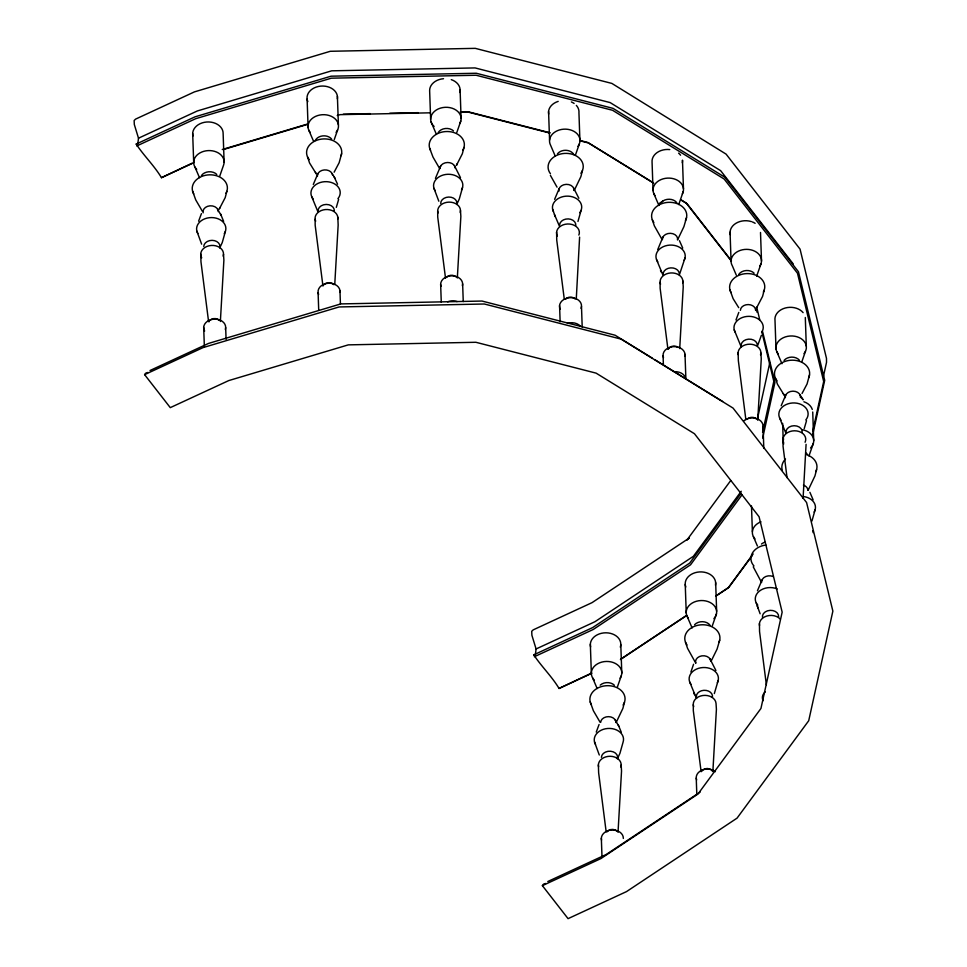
<?xml version="1.0" encoding="UTF-8"?>
<svg xmlns="http://www.w3.org/2000/svg" width="967" height="967" viewBox="0 0 967 967"><rect width="100%" height="100%" fill="white"/><g stroke="black" fill="none" stroke-linecap="round" stroke-linejoin="round"><path stroke-width="1.45" d="M806.079 444.324L803.081 498.343M220.367 321.491L223.885 260.147L223.51 254.212M334.751 284.491L338.16 225.021L337.797 217.128M457.331 277.988L460.86 216.451L460.473 210.516M576.284 298.755L579.608 237.12M618.022 832.345L621.539 771.001L621.165 765.066M679.716 348.591L683.234 286.848L682.859 280.938M712.897 771.025L716.414 709.294L716.027 703.372A11.399 8.691 -2 0 0 702.707 695.527A11.399 8.691 -2 0 0 693.714 706.659M757.741 420.258L761.259 358.914L760.884 352.979M757.56 418.312L769.865 362.432M762.576 432.37L773.818 381.336L761.754 331.463M762.673 438.075L774.918 382.509L762.649 331.802M823.292 376.985L826.531 362.287L826.483 358.358L800.06 249.135L726.096 154.128L611.857 83.416L475.268 48.35L330.303 51.287L194.452 91.877L135.598 119.11L134.135 120.524L134.316 124.513L138.499 138.196L137.785 144.035L136.19 144.071C143.636 155.53 154.285 165.683 161.465 177.686L194.319 162.48M812.764 431.064L823.691 381.518L797.485 273.238L724.15 179.028L612.546 110.274L476.115 75.245L331.318 78.182L195.624 118.723L136.77 145.957M812.8 434.364L824.706 380.297L798.44 271.739L724.924 177.299L613.03 108.364L476.248 73.25L331.089 76.188L195.044 116.826L136.19 144.071M582.46 170.494L580.865 176.671L574.265 190.414M226.834 191.357L225.214 197.606L219.243 209.053L220.041 207.458M341.617 153.668L339.139 162.734L334.123 172.199M463.979 147.468L462.335 153.777L456.412 165.442L457.113 163.822M686.522 217.684L683.911 226.653L677.516 239.973A7.627 5.814 -2 0 0 670.397 233.313A7.627 5.814 -2 0 0 662.383 239.586M624.489 702.211L622.869 708.46L616.172 722.458M764.208 290.124L762.588 296.373L756.617 307.82M719.702 640.118L717.079 649.087L711.216 660.993M809.512 374.942L807.046 384.008L802.03 393.484M816.595 469.599L814.951 475.909L808.194 490.148M225.408 231.355L222.253 242.56L219.702 247.987M581.082 210.395L577.964 221.479M685.047 257.875L679.33 274.991M718.227 680.321L714.323 693.581M462.528 187.562L459.325 198.888L456.775 204.472M815.145 509.694L811.954 521.02M338.631 199.432L336.311 207.373M806.526 420.705L804.206 428.647M761.331 335.428L757.717 345.4M313.296 184.443L317.805 173.855M657.741 249.559L662.939 237.024M690.909 672.005L693.569 664.244M781.203 405.717L785.7 395.128M198.61 221.189L201.426 213.634M435.44 178.327L440.674 165.973M554.623 199.323L559.192 188.565M596.264 732.055L599.081 724.488M735.984 319.968L738.8 312.401M757.451 590.764L762.02 580.007M334.28 139.538L337.592 130.013M678.737 204.557L683.294 191.393M801.703 362.178L805.487 351.287M712.365 625.685L716.474 613.84M219.751 176.103L223.643 164.91A15.242 11.616 -2 0 0 205.959 150.84A15.242 11.616 -2 0 0 196.712 169.358M456.823 132.443L460.775 121.105M575.462 155.01L579.318 143.974M756.629 276.272L761.029 263.689M617.405 686.957L621.31 675.776M808.956 455.977L813.392 443.237M730.714 480.551L686.969 539.997L689.253 538.039L592.046 602.646L533.18 629.88L531.717 631.294L531.898 635.283L536.081 648.966L535.367 654.804L533.772 654.84C541.23 666.287 551.891 676.441 559.047 688.456L591.901 673.25M741.23 491.26L693.375 556.315L594.947 621.721L536.081 648.966M741.097 493.23L689.689 563.096L592.638 627.595L533.772 654.84M742.1 494.729L690.547 564.801L593.218 629.493L534.352 656.726M753.148 553.958L728.139 587.96L715.616 596.276M751.915 556.001L728.913 587.259L716.354 595.612M542.39 885.663L600.845 858.611L697.969 794.052L760.944 708.46L782.158 612.147L759.071 516.741L694.451 433.724L596.107 373.141L475.885 342.282L348.301 344.868L228.732 380.587L170.277 407.639L144.603 374.652L203.058 347.6L339.127 306.95L484.322 304.001L621.128 339.127L733.046 408.074L806.587 502.538L832.865 611.12L808.714 720.729L737.059 818.13L626.519 891.598L568.064 918.65L542.39 885.663L543.575 884.128L545.678 883.475M144.603 374.652L145.812 373.117L147.903 372.464M161.465 177.686L192.07 163.242M559.047 688.456L591.03 673.37M659.385 203.421L662.758 201.112M620.911 659.035L686.219 615.641M620.415 659.542L686.8 615.423M700.144 792.058L606.249 854.465L547.793 881.517M138.499 138.196L197.353 110.951L331.705 70.821L475.063 67.92L610.141 102.587L720.645 170.675L793.242 263.943M150.018 370.506L208.461 343.454L340.807 303.916L482.013 301.051L615.06 335.211L652.205 358.092M222.253 149.51L307.192 124.139M223.208 149.583L308.388 124.139M337.253 115.508L340.142 114.65L430.4 112.813M343.297 114.179L370.288 113.635M389.798 113.236L418.288 112.668M460.292 111.809L466.287 111.689M460.485 112.208L468.004 112.051L549.292 132.926M467.786 111.664L550.283 132.842M580.671 140.638L587.912 142.5L653.003 182.606M579.765 140.747L588.48 142.983L653.752 183.198M681.082 199.903L686.183 203.046L731.378 261.102M680.635 199.758L687.029 203.699L731.439 260.739M654.768 359.664L722.627 401.486M738.728 307.675L733.107 298.658L729.94 289.846M557.028 187.151L550.404 175.378M454.417 165.623L460.497 177.674M615.254 720.004L618.868 726.362M217.599 209.15L221.213 215.508M802.078 398.211L803.093 399.83L800.096 395.007M783.27 393.642L784.213 395.165L777.468 384.262L775.425 378.182M573.576 187.936L578.858 198.271M709.838 658.636L715.918 670.494M334.183 176.937L337.556 184.226M315.375 172.368L316.318 173.891L309.561 162.988L307.53 156.896M332.201 173.722L335.198 178.557M741.109 346.682L734.231 329.892M559.434 226.193L554.478 214.565M785.7 432.72L779.607 417.937M317.792 211.447L311.712 196.652M656.533 259.591L662.842 274.833M689.713 682.037L696.022 697.28M679.438 240.65L682.738 248.06M660.485 270.615L661.44 272.331M693.665 693.049L694.608 694.765M809.887 492.288L813.114 499.794M438.813 201.196L433.965 188.311M662.069 239.514L654.369 225.891L652.302 219.739M761.621 582.533L753.233 566.819M439.574 168.439L432.998 157.077L429.699 148.362M600.156 722.349L593.387 710.745L590.221 701.933M202.502 211.495L195.733 199.891L192.566 191.079M776.743 351.541L781.965 363.713M653.644 193.182L658.938 205.512M686.824 615.628L692.118 627.958M308.836 130.267L313.477 141.085M753.402 536.649L757.403 545.992M555.155 155.88L550.574 145.207A15.242 11.616 -2 0 1 565.9 129.155A15.242 11.616 -2 0 1 577.952 146.38M431.077 121.878L436.419 134.377M736.298 275.124L732.37 265.901A15.242 11.616 -2 0 1 746.742 249.353A15.242 11.616 -2 0 1 759.796 266.13M592.65 677.988L597.147 688.528M194.996 167.134L199.492 177.674M599.286 755.009L594.512 741.979M201.632 244.155L196.857 231.125M618.155 724.646L621.31 732.261M220.5 213.792L223.655 221.407M757.294 606.007L760.122 613.803M756.267 603.021L758.055 608.122M552.592 209.174L555.227 216.681M685.482 642.185L687.549 648.337L695.853 663.302A7.627 5.814 -2 0 1 701.873 655.856A7.627 5.814 -2 0 1 710.781 661.102M756.69 307.168L759.844 320.21M756.073 307.99L757.137 312.389M787.053 477.674L783.065 446.5L783.028 440.553M766.36 684.793L759.554 631.524L759.433 623.618M667.943 349.305L660.135 288.251L660.11 282.304M701.123 771.739L693.315 710.685L693.279 704.75M564.293 299.262L556.738 240.082L556.605 232.189M445.533 278.291L437.725 217.043L437.688 211.108M322.954 286.087L315.169 225.226L315.133 219.279M745.871 419.69L738.353 360.691L738.099 352.786M606.152 831.777L598.633 772.778L598.38 764.873M208.497 320.923L200.979 261.912L200.725 254.019M812.727 412.002L813.718 440.638M805.306 317.502L806.297 346.138M782.629 423.341L783.258 441.423M776.005 349.014L775.002 320.379A15.242 11.616 -2 0 1 785.228 308.014A15.242 11.616 -2 0 1 803.106 312.643M760.509 232.467L761.513 261.102M763.048 426.35L763.809 448.446M751.492 505.934L752.386 531.548M730.061 232.213L731.052 260.848M715.653 582.605L716.656 611.229M683.476 188.795L682.472 160.159A15.242 11.616 -2 0 1 682.303 162.758M685.011 354.333L685.845 377.904M696.24 778.097L696.808 794.306M685.24 584.431L686.244 613.066M663.072 355.663L663.374 364.499M653.063 190.632L652.06 161.997A15.242 11.616 -2 0 1 669.768 149.571M620.79 644.554L621.793 673.189M579.946 141.4L578.943 112.776A15.242 11.616 -2 0 0 576.344 105.391M601.341 838.256L602.018 857.415M581.493 306.515L582.207 327.136M590.341 644.3L591.333 672.935M559.567 305.572L560.135 321.781M548.567 111.471L549.57 140.106M460.099 89.883L461.102 118.506M462.637 283.911L463.253 301.583M440.65 284.479L441.266 302.151M430.641 119.304L429.638 90.668A15.242 11.616 -2 0 1 443.515 78.714M337.398 96.229L338.402 124.864M339.961 290.547L340.42 303.807M318.095 292.614L318.711 310.298M307.107 99.093L308.11 127.729M224.126 162.335L223.135 133.7A15.242 11.616 -2 0 0 206.66 122.011A15.242 11.616 -2 0 0 192.965 136.033M225.662 327.583L226.085 339.369M203.686 327.402L204.363 346.549M192.675 133.446L193.678 162.081M590.619 646.887A15.242 11.616 -2 0 1 606.019 632.805A15.242 11.616 -2 0 1 620.306 647.141M594.379 680.212A15.242 11.616 -2 0 1 595.708 665.066A15.242 11.616 -2 0 1 615.52 663.531A15.242 11.616 -2 0 1 620.077 678.218M600.205 685.144A9.102 6.938 -2 0 1 614.42 685.265M591.405 704.774A17.587 13.405 -2 0 1 608.001 685.676A17.587 13.405 -2 0 1 623.074 705.04M600.664 722.409A7.627 5.814 -2 0 1 608.521 716.656A7.627 5.814 -2 0 1 615.906 722.542M595.503 744.348A14.65 11.181 -2 0 1 607.687 728.477A14.65 11.181 -2 0 1 623.062 742.209L619.907 753.414L617.357 758.841A8.111 6.189 -2 0 0 610.66 751.25A8.111 6.189 -2 0 0 601.401 757.33M598.585 766.819A11.399 8.691 -2 0 1 610.117 756.279A11.399 8.691 -2 0 1 620.802 767M607.058 831.85A5.766 4.4 -2 0 1 616.789 831.088M601.547 840.13A11 8.389 -2 0 1 611.434 830A11 8.389 -2 0 1 623.328 838.437M696.663 779.946A11 8.389 -2 0 1 701.861 770.191A11 8.389 -2 0 1 715.387 771.702M701.728 771.291A5.766 4.4 -2 0 1 711.337 769.877M712.087 770.663A5.766 4.4 -2 0 1 712.594 771.569M696.603 698.331A8.111 6.189 -2 0 1 703.903 690.317A8.111 6.189 -2 0 1 712.401 697.376M690.97 684.322A14.65 11.181 -2 0 1 702.9 667.544A14.65 11.181 -2 0 1 717.333 682.738M687.005 644.929A17.587 13.405 -2 0 1 700.652 624.851A17.587 13.405 -2 0 1 719.073 642.076M694.584 624.73A9.102 6.938 -2 0 1 709.971 625.129M688.141 618.01A15.242 11.616 -2 0 1 692.13 603.094A15.242 11.616 -2 0 1 711.978 603.601A15.242 11.616 -2 0 1 713.9 618.662M685.821 586.993A15.242 11.616 -2 0 1 699.54 571.932A15.242 11.616 -2 0 1 715.471 585.204M754.997 538.933A15.242 11.616 -2 0 1 760.981 521.817M761.488 544.046A9.102 6.938 -2 0 1 764.837 542.257M753.97 565.985A17.587 13.405 -2 0 1 765.876 545.001M761.706 581.288A7.627 5.814 -2 0 1 773.116 576.513M757.802 605.221A14.65 11.181 -2 0 1 759.168 591.296A14.65 11.181 -2 0 1 777.226 588.951M762.504 617.575A8.111 6.189 -2 0 1 770.228 610.346A8.111 6.189 -2 0 1 778.616 616.873M759.518 625.564A11.399 8.691 -2 0 1 766.626 616.076A11.399 8.691 -2 0 1 780.212 619.073M763.12 700.7A11 8.389 -2 0 1 765.296 691.889M812.776 530.714A11.399 8.691 -2 0 1 813.102 532.648M803.867 496.591A14.65 11.181 -2 0 1 814.105 512.087M803.42 485.12A7.627 5.814 -2 0 1 807.844 490.245M806.792 454.78A17.587 13.405 -2 0 1 815.858 471.533M782.327 470.482A17.587 13.405 -2 0 1 785.494 459.047M806.091 452.991A9.102 6.938 -2 0 1 807.203 454.285M802.767 429.807A15.242 11.616 -2 0 1 810.539 447.963M783.693 443.998A15.242 11.616 -2 0 1 783.596 438.837M803.891 401.752A15.242 11.616 -2 0 1 812.292 409.428M778.193 353.874A15.242 11.616 -2 0 1 781.3 338.849A15.242 11.616 -2 0 1 801.172 338.68A15.242 11.616 -2 0 1 803.988 353.644M784.068 360.425A9.102 6.938 -2 0 1 799.467 360.28M777.105 380.865A17.587 13.405 -2 0 1 790.22 360.28A17.587 13.405 -2 0 1 808.605 377.879M785.301 397.703A7.627 5.814 -2 0 1 792.94 391.164A7.627 5.814 -2 0 1 800.446 397.57M781.01 420.174A14.65 11.181 -2 0 1 784.007 405.729A14.65 11.181 -2 0 1 803.118 405.56A14.65 11.181 -2 0 1 805.825 419.956M786.026 432.672A8.111 6.189 -2 0 1 794.161 425.722A8.111 6.189 -2 0 1 802.151 432.527M783.584 442.451A11.399 8.691 -2 0 1 794.451 430.786A11.399 8.691 -2 0 1 805.088 442.257M743.671 420.959A11 8.389 -2 0 1 757.113 418.735A11 8.389 -2 0 1 762.697 428.212M747.503 418.929A5.766 4.4 -2 0 1 756.508 419.001M738.304 354.732A11.399 8.691 -2 0 1 749.836 344.192A11.399 8.691 -2 0 1 760.521 354.913M741.266 346.621A8.111 6.189 -2 0 1 748.555 339.151A8.111 6.189 -2 0 1 757.33 345.376M735.222 332.261A14.65 11.181 -2 0 1 749.038 316.342A14.65 11.181 -2 0 1 761.609 332.479M740.384 310.322A7.627 5.814 -2 0 1 748.24 304.569A7.627 5.814 -2 0 1 755.626 310.455M731.125 292.687A17.587 13.405 -2 0 1 747.056 273.588A17.587 13.405 -2 0 1 763.35 292.034M738.788 274.362A9.102 6.938 -2 0 1 754.139 273.178M730.339 234.8A15.242 11.616 -2 0 1 735.694 223.45A15.242 11.616 -2 0 1 751.274 221.564M752.302 221.927A15.242 11.616 -2 0 1 755.13 223.329M678.592 153.137A15.242 11.616 -2 0 1 680.575 155.228M654.961 195.564A15.242 11.616 -2 0 1 667.363 178.121A15.242 11.616 -2 0 1 682.364 193.908M661.404 202.296A9.102 6.938 -2 0 1 676.791 202.683M653.825 222.495A17.587 13.405 -2 0 1 668.124 202.357A17.587 13.405 -2 0 1 685.446 220.585M657.802 261.888A14.65 11.181 -2 0 1 669.72 245.11A14.65 11.181 -2 0 1 684.153 260.292M663.12 274.531A8.111 6.189 -2 0 1 670.735 267.871A8.111 6.189 -2 0 1 679.317 273.552M660.546 284.213A11.399 8.691 -2 0 1 670.796 272.948A11.399 8.691 -2 0 1 682.726 282.884M668.56 348.857A5.766 4.4 -2 0 1 678.169 347.443M663.495 357.5A11 8.389 -2 0 1 673.383 346.633A11 8.389 -2 0 1 684.89 356.207M674.265 371.679A11 8.389 -2 0 1 685.47 377.541M567.387 323.341A11 8.389 -2 0 1 580.49 326.23M560.292 309.259A11 8.389 -2 0 1 570.119 297.667A11 8.389 -2 0 1 581.034 308.364M565.381 299.359A5.766 4.4 -2 0 1 575.123 298.948M557.355 235.996A11.399 8.691 -2 0 1 567.544 223.981A11.399 8.691 -2 0 1 578.858 235.078M559.615 224.743A8.111 6.189 -2 0 1 568.306 218.905A8.111 6.189 -2 0 1 575.788 225.432M553.438 211.58A14.65 11.181 -2 0 1 568.173 196.144A14.65 11.181 -2 0 1 579.765 212.704M558.938 191.152A7.627 5.814 -2 0 1 566.203 184.359A7.627 5.814 -2 0 1 574.084 190.499M550.441 173.709A17.587 13.405 -2 0 1 554.369 156.666A17.587 13.405 -2 0 1 576.961 156.34A17.587 13.405 -2 0 1 580.889 173.262M557.451 153.874A9.102 6.938 -2 0 1 566.009 150.296A9.102 6.938 -2 0 1 573.794 154.575M548.688 114.07A15.242 11.616 -2 0 1 558.189 101.39M571.376 101.946A15.242 11.616 -2 0 1 574.12 103.457M451.275 79.632A15.242 11.616 -2 0 1 459.772 92.469M434.11 126.459A15.242 11.616 -2 0 1 434.558 111.29A15.242 11.616 -2 0 1 454.26 109.078A15.242 11.616 -2 0 1 459.688 123.595M438.196 132.576A9.102 6.938 -2 0 1 453.475 130.871M430.52 150.26A17.587 13.405 -2 0 1 447.177 131.512A17.587 13.405 -2 0 1 462.734 150.332M439.973 168.524A7.627 5.814 -2 0 1 447.479 162.504A7.627 5.814 -2 0 1 455.227 168.125M435.09 190.644A14.65 11.181 -2 0 1 447.975 174.278A14.65 11.181 -2 0 1 461.489 189.955M440.71 203.445A8.111 6.189 -2 0 1 448.7 197.05A8.111 6.189 -2 0 1 456.932 203.034M438.015 213.042A11.399 8.691 -2 0 1 448.918 202.127A11.399 8.691 -2 0 1 460.232 212.462M446.923 277.021A5.766 4.4 -2 0 1 455.928 276.78M440.964 286.341A11 8.389 -2 0 1 451.48 275.8A11 8.389 -2 0 1 462.395 285.785M447.6 301.801A11 8.389 -2 0 1 457.137 301.559M318.627 294.439A11 8.389 -2 0 1 327.873 283.258A11 8.389 -2 0 1 339.937 292.421M324.018 284.733A5.766 4.4 -2 0 1 333.772 284.649M315.677 221.177A11.399 8.691 -2 0 1 325.275 209.573A11.399 8.691 -2 0 1 337.773 219.086M318.131 211.398A8.111 6.189 -2 0 1 326.266 204.436A8.111 6.189 -2 0 1 334.256 211.253M313.115 198.9A14.65 11.181 -2 0 1 316.1 184.455A14.65 11.181 -2 0 1 335.223 184.286A14.65 11.181 -2 0 1 337.918 198.682M317.394 176.429A7.627 5.814 -2 0 1 324.187 169.938A7.627 5.814 -2 0 1 332.563 174.991M309.21 159.591A17.587 13.405 -2 0 1 321.673 139.079A17.587 13.405 -2 0 1 341.109 155.651M315.266 140.553A9.102 6.938 -2 0 1 322.881 135.876A9.102 6.938 -2 0 1 331.572 139.006M310.298 132.6A15.242 11.616 -2 0 1 313.405 117.575A15.242 11.616 -2 0 1 333.277 117.394A15.242 11.616 -2 0 1 336.093 132.37M307.844 101.632A15.242 11.616 -2 0 1 320.657 86.123A15.242 11.616 -2 0 1 337.374 98.827M201.414 175.595A9.102 6.938 -2 0 1 216.765 174.411M193.751 193.92A17.587 13.405 -2 0 1 209.682 174.822A17.587 13.405 -2 0 1 225.976 193.267M203.155 212.849A7.627 5.814 -2 0 1 210.008 205.826A7.627 5.814 -2 0 1 218.252 211.688M197.848 233.494A14.65 11.181 -2 0 1 211.664 217.575A14.65 11.181 -2 0 1 224.235 233.712M203.747 246.476A8.111 6.189 -2 0 1 212.099 240.348A8.111 6.189 -2 0 1 219.956 246.609M201.704 257.802A11.399 8.691 -2 0 1 211.181 245.461A11.399 8.691 -2 0 1 223.147 256.146M208.945 321.914A5.766 4.4 -2 0 1 209.404 320.984M210.129 320.162A5.766 4.4 -2 0 1 219.122 320.234M204.629 331.052A11 8.389 -2 0 1 213.78 319.146A11 8.389 -2 0 1 225.323 329.445"/></g></svg>
